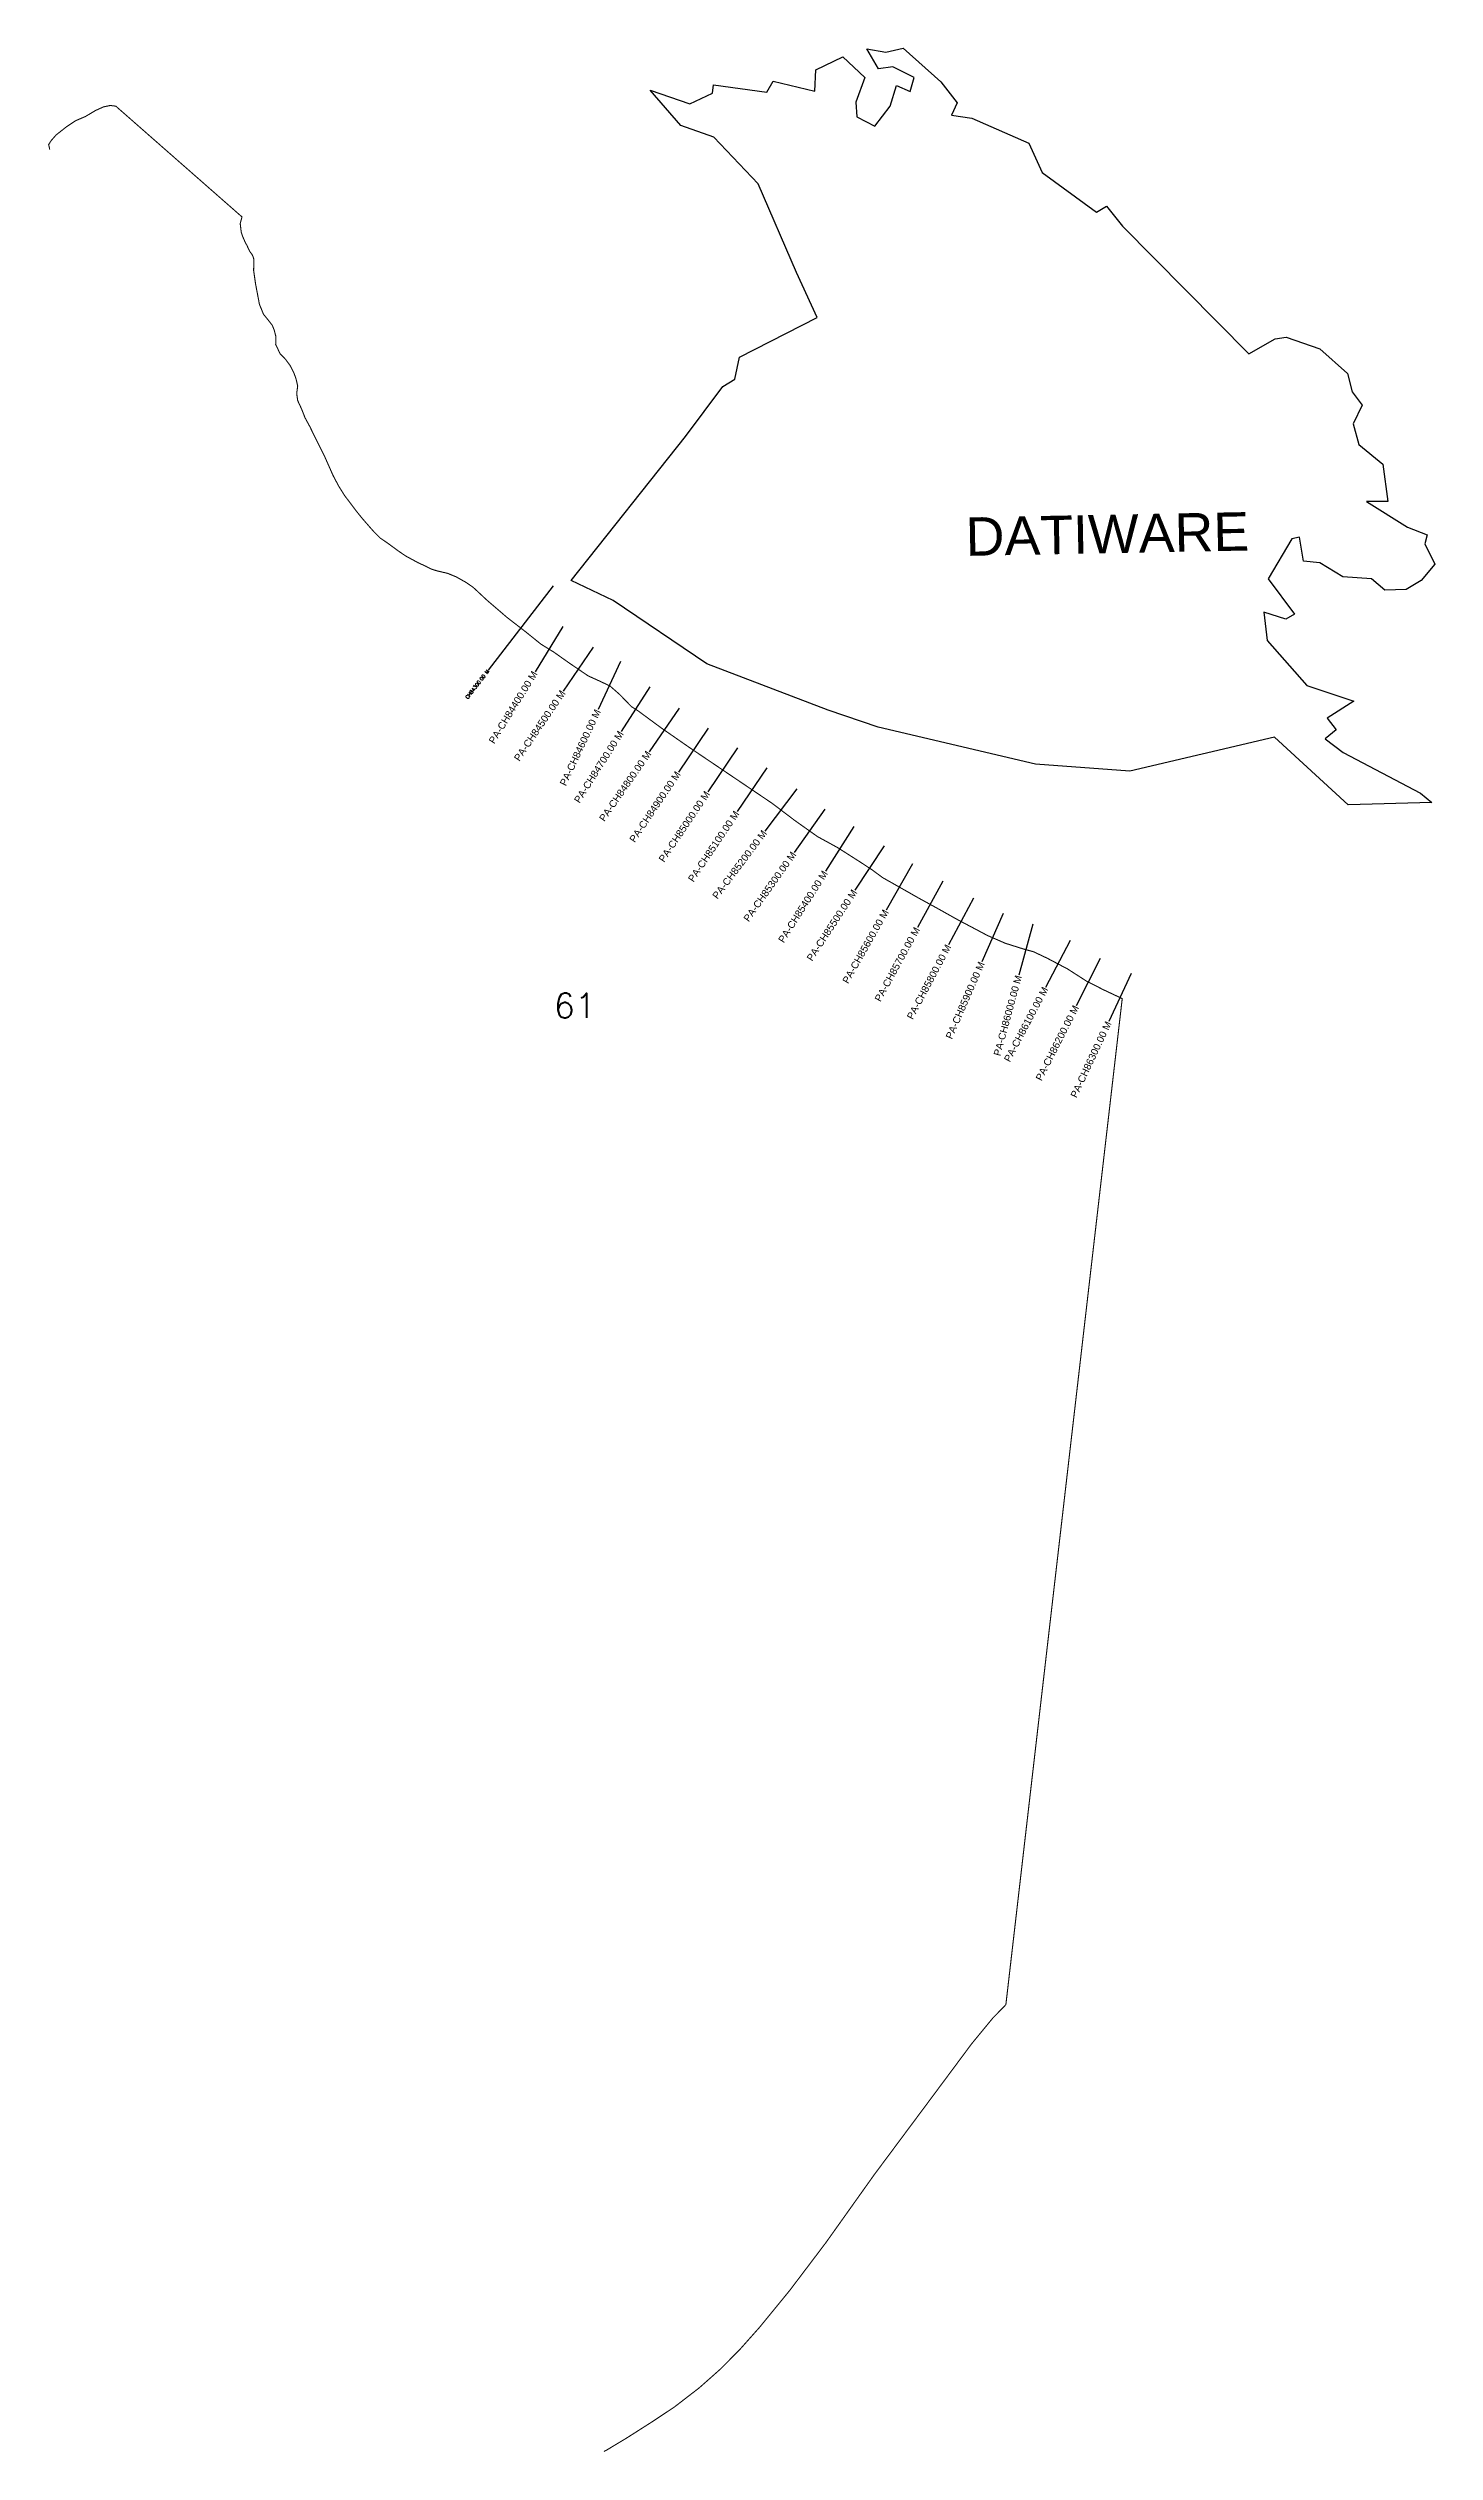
# Model space of a CAD drawing. Header units: metres. Extents: x 262043 to 265964, y 2154153 to 2160949.
import ezdxf
from ezdxf.enums import TextEntityAlignment as Align

# ---------------------------------------------------------------- set-up
doc = ezdxf.new("R2010")
doc.units = ezdxf.units.M
for name, color, linetype in [('CS', 134, 'Continuous'), ('CSMark', 6, 'Continuous'), ('NATURALLY PROTECTED', 3, 'Continuous'), ('village', 3, 'Continuous'), ('VILLAGE NAME', 250, 'Continuous')]:
    doc.layers.add(name, color=color, linetype=linetype)
doc.styles.add('DynamicDimensions', font='arial.ttf')
doc.styles.get("Standard").update_dxf_attribs({"font": 'simplex.shx'})

msp = doc.modelspace()

# ---------------------------------------------------------------- linework, layer by layer
at = {"color": 6, "flags": 128}
msp.add_lwpolyline([(264213.5, 2160886.7), (264290.1, 2160924.1)], dxfattribs=at)
at = {"layer": 'CS'}
for p, q in [((263471.2, 2159427.9), (263287.9, 2159190.4)), ((263498.9, 2159313.2), (263420.1, 2159185.6)), ((263584.2, 2159255), (263499.9, 2159130.9)), ((263662, 2159214), (263598.2, 2159078.3)), ((263744.4, 2159142.8), (263663.9, 2159016.2)), ((263827.9, 2159082.5), (263742.4, 2158959.3)), ((263909.3, 2159026.2), (263825.4, 2158901.9)), ((263992.2, 2158970.2), (263908.3, 2158845.9)), ((264075.1, 2158914.3), (263991.2, 2158790)), ((264160.3, 2158854.7), (264069.8, 2158735)), ((264239.1, 2158796.9), (264152.3, 2158674.6)), ((264321.7, 2158747.8), (264241.1, 2158621.3)), ((264406.7, 2158693.1), (264324.4, 2158567.7)), ((264406.7, 2158693.1), (264324.4, 2158567.7)), ((264486.8, 2158642.1), (264412.8, 2158511.6)), ((264486.8, 2158642.1), (264412.8, 2158511.6)), ((264573.1, 2158593.7), (264501, 2158462.2)), ((264659.7, 2158545.8), (264589.4, 2158413.3)), ((264659.7, 2158545.8), (264589.4, 2158413.3)), ((264743.3, 2158502.5), (264683.4, 2158365)), ((264743.3, 2158502.5), (264683.4, 2158365)), ((264827.1, 2158472.3), (264787.6, 2158327.6)), ((264827.1, 2158472.3), (264787.6, 2158327.6)), ((264933.4, 2158426), (264863.5, 2158293.3)), ((264933.4, 2158426), (264863.5, 2158293.3)), ((265018.2, 2158375.2), (264950.2, 2158241.5)), ((265018.2, 2158375.2), (264950.2, 2158241.5)), ((265105.9, 2158332.3), (265042.1, 2158196.5)), ((265105.9, 2158332.3), (265042.1, 2158196.5)), ((265105.9, 2158332.3), (265042.1, 2158196.5))]:
    msp.add_line(p, q, dxfattribs=at)
at = {"layer": 'NATURALLY PROTECTED', "const_width": 3, "flags": 128}
msp.add_lwpolyline([(262048.1, 2160661.7), (262044.9, 2160675.7), (262052.3, 2160687.3), (262066.3, 2160703.2), (262095.3, 2160726), (262120.9, 2160743.1), (262149.1, 2160755.2), (262177.1, 2160771.9), (262199.8, 2160782.2), (262219.1, 2160786.3), (262234.9, 2160784.3), (262591.5, 2160471.3), (262591.5, 2160471.3), (262591.5, 2160471.3), (262591.5, 2160471.3), (262591.5, 2160471.3), (262591.5, 2160471.3), (262591.5, 2160471.3), (262586.5, 2160452.2), (262589.5, 2160427.6), (262594.1, 2160414.4), (262600.9, 2160399), (262605.7, 2160390.2), (262613.9, 2160372.9), (262620.1, 2160365), (262624.4, 2160354.8), (262625.3, 2160347), (262624.4, 2160320.2), (262629.7, 2160283), (262640.8, 2160224.4), (262652.2, 2160196.2), (262664.7, 2160180.9), (262677, 2160165.1), (262682.7, 2160151.1), (262687.4, 2160133.1), (262686.8, 2160110.9), (262699.2, 2160084.5), (262714.6, 2160068.8), (262727.4, 2160051.4), (262737.9, 2160031.3), (262743.9, 2160014.9), (262749, 2159993.6), (262746.2, 2159971.8), (262749.1, 2159951.7), (262758.8, 2159931), (262765.2, 2159915.2), (262769.6, 2159903.8), (262783.2, 2159878.8), (262800.9, 2159842.6), (262825.5, 2159793.4), (262849.3, 2159739.7), (262865.2, 2159709.8), (262881.5, 2159683.8), (262913.6, 2159641.2), (262931.2, 2159619.3), (262951.4, 2159596.1), (262965.2, 2159580.5), (262982.8, 2159563.1), (263002.9, 2159549.4), (263035, 2159525.9), (263054.6, 2159512.6), (263089.3, 2159493.8), (263110.9, 2159483.9), (263127.2, 2159475.6), (263143.5, 2159470.5), (263172.4, 2159463.8), (263196.4, 2159454.1), (263224.7, 2159438.2), (263245.3, 2159424), (263283.5, 2159388.3), (263341.3, 2159338.7), (263394.1, 2159297.9), (263436.9, 2159263.4), (263473.3, 2159240.9), (263518.4, 2159209), (263570.4, 2159173.7), (263600, 2159160.3), (263632.1, 2159145.2), (263659.2, 2159121.3), (263692.8, 2159086.7), (263711.4, 2159074.9), (263776.7, 2159026.8), (263857, 2158971), (263976.3, 2158890.5), (264090, 2158813.8), (264153.8, 2158765.5), (264218.9, 2158719.3), (264275.1, 2158688.6), (264340.3, 2158647), (264373.3, 2158625.3), (264402.6, 2158603.6), (264438.7, 2158583.2), (264506.4, 2158544.7), (264554.3, 2158518.5), (264612.6, 2158485.8), (264699, 2158440), (264749.4, 2158418), (264801.7, 2158401.5), (264829.6, 2158393.9), (264868, 2158375.7), (264925.7, 2158345.3), (264979, 2158311), (265028.1, 2158286), (265080.2, 2158261.5), (265042.5, 2157935.9), (264791.2, 2155763), (264751.2, 2155417.4), (264714.7, 2155380), (264654.8, 2155307.3), (264544.9, 2155159.5), (264378.7, 2154936.3), (264242, 2154744.2), (264140.4, 2154610), (264055.3, 2154505.9), (264000.7, 2154444.5), (263945.2, 2154388.2), (263884.5, 2154334.4), (263814.3, 2154280.3), (263753.3, 2154239.7), (263678.6, 2154192.1), (263622.4, 2154158.3), (263614.7, 2154154.6)], dxfattribs=at)
at = {"layer": 'village', "color": 6}
for points in [[(264290.1, 2160924.1, 0), (264352.1, 2160865.8, 0), (264326.9, 2160795.5, 0), (264330.3, 2160753.7, 0), (264380.4, 2160728.2, 0), (264424.4, 2160783.9, 0), (264442.1, 2160842.8, 0), (264480.7, 2160826.1, 0), (264491.9, 2160865.3, 0), (264431.9, 2160895.1, 0), (264391.2, 2160890.3, 0), (264357.9, 2160946.8, 0), (264411.9, 2160937, 0), (264461.1, 2160948.5, 0), (264567.5, 2160853.1, 0), (264613.1, 2160793.9, 0), (264597.7, 2160759.3, 0), (264654.9, 2160750.5, 0), (264815.9, 2160679.9, 0), (264853.4, 2160596.5, 0), (265007.9, 2160484.4, 0), (265035.6, 2160501.4, 0), (265080.8, 2160445.4, 0), (265438.5, 2160083.9, 0), (265512.4, 2160126.9, 0), (265543.5, 2160131.5, 0), (265638.6, 2160098.6, 0), (265717.3, 2160028.4, 0), (265730.2, 2159976.4, 0), (265758.2, 2159939.4, 0), (265733.2, 2159886.4, 0), (265749.4, 2159827.5, 0), (265817.3, 2159772.3, 0), (265831.2, 2159667, 0), (265771.2, 2159667.1, 0), (265887, 2159593.8, 0), (265942.4, 2159572.4, 0), (265935.9, 2159547.3, 0), (265964.3, 2159489.9, 0)], [(265964.3, 2159489.9, 0), (265925.1, 2159443.9, 0), (265882.8, 2159418.1, 0), (265823, 2159416.5, 0), (265785.2, 2159448.6, 0), (265703.9, 2159454, 0), (265638.6, 2159493.6, 0), (265592.7, 2159498.3, 0), (265581.3, 2159566.1, 0), (265559.5, 2159561.3, 0), (265492.7, 2159448.2, 0), (265567, 2159348.5, 0), (265543.1, 2159334.2, 0), (265480.2, 2159353.6, 0), (265490.4, 2159274.2, 0), (265602.2, 2159146.8, 0), (265735.1, 2159102.4, 0), (265659.9, 2159054, 0), (265685.3, 2159021.1, 0), (265654.4, 2158996.1, 0), (265704.5, 2158956.8, 0), (265923.5, 2158842.2, 0), (265955.3, 2158816.3, 0), (265719, 2158809.1, 0), (265510.6, 2159000.7, 0), (265101.9, 2158904, 0), (264835.2, 2158924.1, 0), (264389.8, 2159028.4, 0), (264249.2, 2159076.7, 0), (263905.9, 2159207.6, 0), (263641.4, 2159387.3, 0), (263521.9, 2159443.5, 0), (263845.3, 2159850.2, 0), (263950.7, 2159992.2, 0), (263984.9, 2160012.8, 0), (263998.5, 2160074.6, 0), (264218, 2160187, 0), (264159, 2160314, 0), (264051.3, 2160565.1, 0), (263925.3, 2160696.7, 0), (263832, 2160729.7, 0), (263745.6, 2160830, 0), (263857.9, 2160790.6, 0), (263921.5, 2160821, 0), (263924.8, 2160845, 0), (264075.2, 2160824.3, 0), (264093.6, 2160855.2, 0), (264210.8, 2160826.7, 0), (264213.5, 2160886.7, 0)]]:
    msp.add_polyline3d(points, dxfattribs=at)

# ---------------------------------------------------------------- texts
at = {"insert": (263472.9, 2158276.8), "char_height": 70, "attachment_point": 1}
msp.add_mtext_dynamic_manual_height_columns('61', width=95.172, gutter_width=1, heights=[0], dxfattribs=at)
at = {"layer": 'CSMark'}
msp.add_text('CH84300.00 M', height=10, rotation=52.35191, dxfattribs=at).set_placement((263287.3, 2159189.6), align=Align.MIDDLE_RIGHT)
at = {"layer": 'CSMark', "style": 'DynamicDimensions'}
for s, rotation, p in [('PA-CH84400.00 M', 58.3034, (263419.6, 2159184.7)), ('PA-CH84500.00 M', 55.77277, (263499.3, 2159130.1)), ('PA-CH84600.00 M', 64.85133, (263597.8, 2159077.4)), ('PA-CH84700.00 M', 57.54098, (263663.3, 2159015.4)), ('PA-CH84800.00 M', 55.2236, (263741.8, 2158958.5)), ('PA-CH84900.00 M', 55.98079, (263824.8, 2158901)), ('PA-CH85000.00 M', 55.98079, (263907.7, 2158845.1)), ('PA-CH85100.00 M', 55.97965, (263990.6, 2158789.1)), ('PA-CH85200.00 M', 52.92632, (264069.2, 2158734.2)), ('PA-CH85300.00 M', 54.63983, (264151.8, 2158673.8)), ('PA-CH85400.00 M', 57.50127, (264240.6, 2158620.4)), ('PA-CH85500.00 M', 56.70343, (264323.8, 2158566.9)), ('PA-CH85600.00 M', 60.41819, (264412.3, 2158510.8)), ('PA-CH85600.00 M', 60.41819, (264412.3, 2158510.8)), ('PA-CH85700.00 M', 61.2882, (264500.5, 2158461.3)), ('PA-CH85700.00 M', 61.2882, (264500.5, 2158461.3)), ('PA-CH85800.00 M', 62.04409, (264588.9, 2158412.4)), ('PA-CH85800.00 M', 62.04409, (264588.9, 2158412.4)), ('PA-CH85900.00 M', 66.46457, (264683, 2158364.1)), ('PA-CH85900.00 M', 66.46457, (264683, 2158364.1)), ('PA-CH86000.00 M', 74.75153, (264787.3, 2158326.6)), ('PA-CH86000.00 M', 74.75153, (264787.3, 2158326.6)), ('PA-CH86100.00 M', 62.19687, (264863, 2158292.4)), ('PA-CH86100.00 M', 62.19687, (264863, 2158292.4)), ('PA-CH86200.00 M', 63.02294, (264949.7, 2158240.6)), ('PA-CH86200.00 M', 63.02294, (264949.7, 2158240.6)), ('PA-CH86300.00 M', 64.82133, (265041.7, 2158195.6)), ('PA-CH86300.00 M', 64.82133, (265041.7, 2158195.6)), ('PA-CH86300.00 M', 64.82133, (265041.7, 2158195.6))]:
    msp.add_text(s, height=20, rotation=rotation, dxfattribs=at).set_placement(p, align=Align.MIDDLE_RIGHT)
at = {"layer": 'VILLAGE NAME', "insert": (264636.4, 2159621.6), "char_height": 108.748, "attachment_point": 1, "rotation": 1.10283}
msp.add_mtext_dynamic_manual_height_columns('{\\fArial|b0|i0|c0|p34;DATIWARE}', width=726.929, gutter_width=543.7, heights=[0], dxfattribs=at)

doc.saveas('drawing.dxf')
